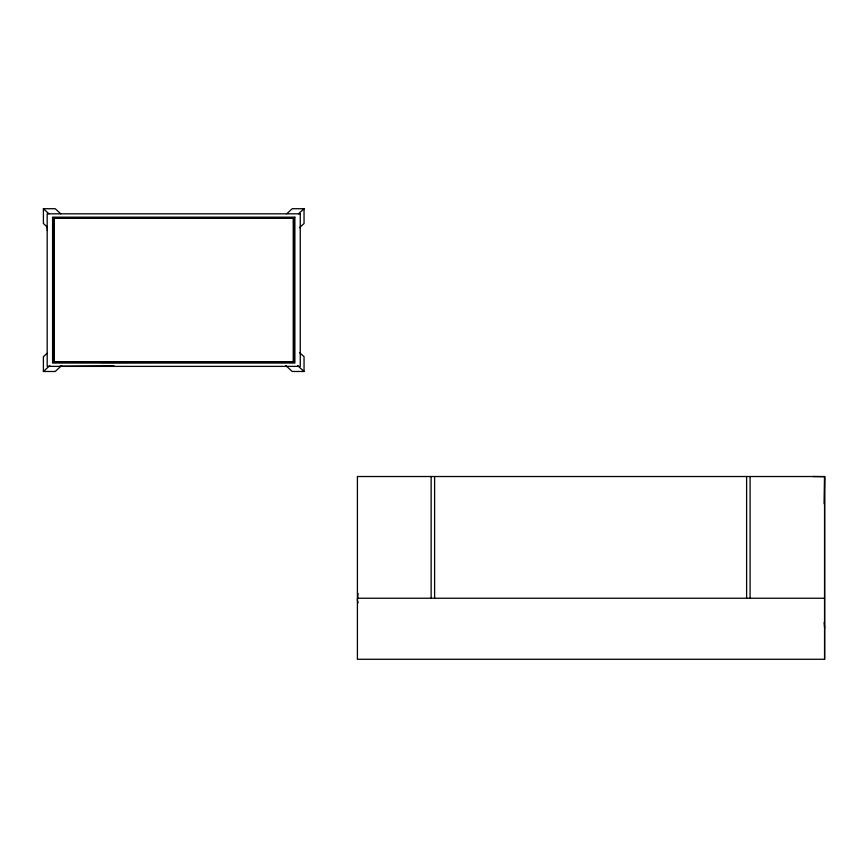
<?xml version="1.0" encoding="UTF-8"?>
<svg xmlns="http://www.w3.org/2000/svg" width="868" height="868" viewBox="0 0 868 868"><rect width="100%" height="100%" fill="white"/><g stroke="black" fill="none" stroke-linecap="round" stroke-linejoin="round"><path stroke-width="1.3" d="M285.811 365.569L292.234 371.482L304.05 371.482L304.05 356.694L299.46 352.473M286.733 213.788L292.234 208.721L304.05 208.721L304.05 223.51L299.46 227.731M824.6 659.279L824.6 476.521L357.41 476.521L357.41 659.279L824.6 659.279L824.6 476.521M53.816 298.896L54.033 218.118L122.312 217.749M824.166 503.755L824.6 476.695L812.893 476.521M53.664 361.923L53.914 217.814L293.232 217.727L293.785 218.28L293.785 361.978L53.664 361.978L293.775 362.032M358.104 593.484L357.41 600.222L358.148 602.815M47.067 353.319L43.4 356.694L43.4 371.482L55.216 371.482L61.639 365.569M43.4 371.482L49.823 365.569M298.549 213.788L304.05 208.721M59.892 366.242L113.903 365.862M47.067 226.884L43.4 223.51L43.4 208.721L55.216 208.721L60.727 213.788M53.718 218.28L293.731 218.28M101.133 362.466L293.731 362.086L293.644 218.128L240.36 217.738M357.41 598.236L824.6 598.236M297.626 365.569L304.05 371.482M43.4 208.721L48.901 213.788M824.177 622.454L824.6 627.868M53.686 337.695L54.033 362.108M47.295 226.461L47.306 230.497M750.093 476.521L750.093 598.236M746.621 476.521L746.621 598.236M434.608 476.521L434.608 598.236M431.136 476.521L431.136 598.236M293.232 217.77L293.232 362.433M54.217 217.77L54.217 362.433M300.263 213.821L47.187 213.821L47.187 366.383L300.263 366.383L300.263 213.821M294.87 217.163L52.579 217.163L52.579 363.041L294.87 363.041L294.87 217.163"/></g></svg>
